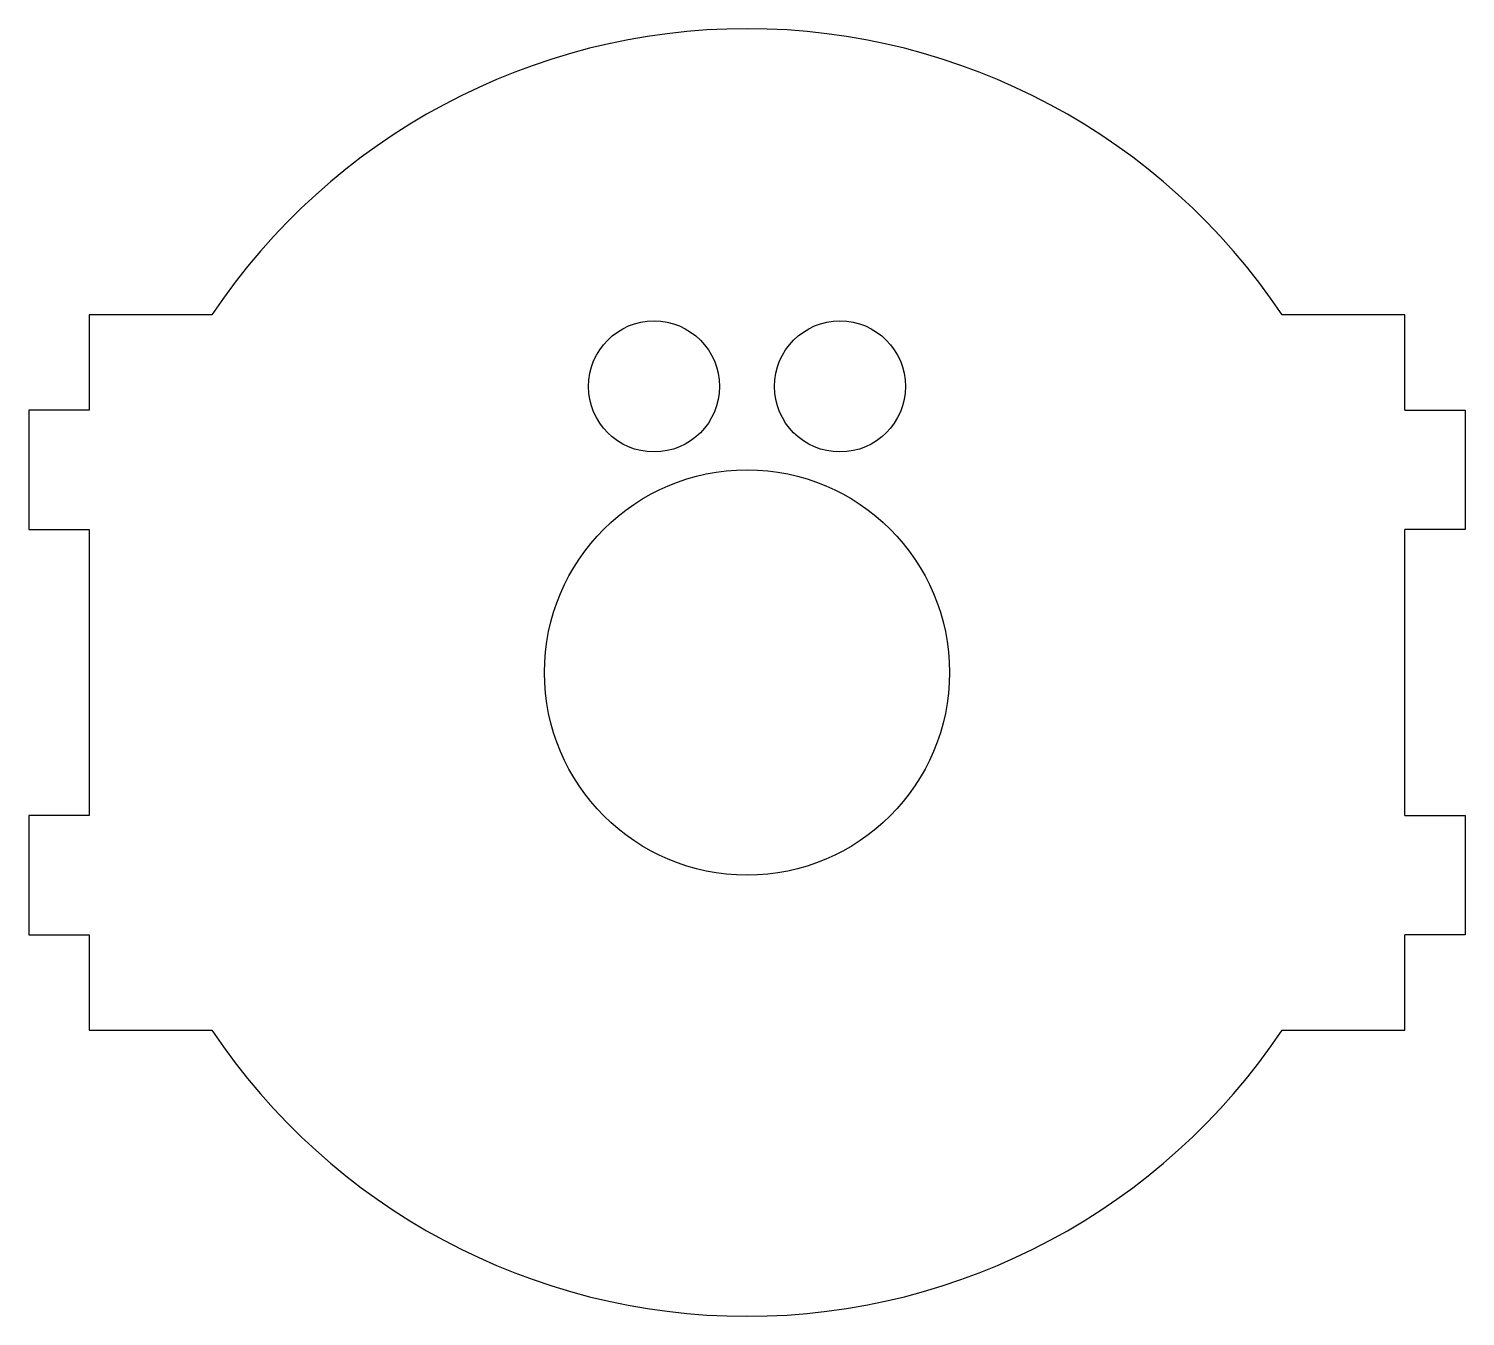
# Model space of a CAD drawing. Extents: x -1.51 to 1.51, y -1.35 to 1.35.
import ezdxf

# ---------------------------------------------------------------- set-up
doc = ezdxf.new("R2010")
doc.units = 0
doc.header["$MEASUREMENT"] = 0
doc.layers.get('0').update_dxf_attribs({"linetype": 'CONTINUOUS'})

msp = doc.modelspace()

# ---------------------------------------------------------------- linework, layer by layer
at = {"color": 7, "linetype": 'CONTINUOUS'}
for p, q in [((-1.1225, 0.75), (-1.38, 0.75)), ((-1.38, 0.75), (-1.38, 0.55)), ((1.38, 0.75), (1.1225, 0.75)), ((1.38, 0.55), (1.38, 0.75)), ((-1.507, 0.55), (-1.507, 0.3)), ((-1.38, 0.55), (-1.507, 0.55)), ((1.38, 0.55), (1.507, 0.55)), ((1.507, 0.55), (1.507, 0.3)), ((-1.507, 0.3), (-1.38, 0.3)), ((-1.38, 0.3), (-1.38, -0.3)), ((1.507, 0.3), (1.38, 0.3)), ((1.38, -0.3), (1.38, 0.3)), ((-1.507, -0.3), (-1.507, -0.55)), ((-1.38, -0.3), (-1.507, -0.3)), ((1.38, -0.3), (1.507, -0.3)), ((1.507, -0.3), (1.507, -0.55)), ((-1.507, -0.55), (-1.38, -0.55)), ((-1.38, -0.55), (-1.38, -0.75)), ((1.507, -0.55), (1.38, -0.55)), ((1.38, -0.75), (1.38, -0.55)), ((-1.38, -0.75), (-1.1225, -0.75)), ((1.1225, -0.75), (1.38, -0.75))]:
    msp.add_line(p, q, dxfattribs=at)
for centre, radius in [((-0.1951, 0.6), 0.1375), ((0.1951, 0.6), 0.1375), ((0, 0), 0.425)]:
    msp.add_circle(centre, radius, dxfattribs=at)
for start, end in [(33.749, 146.251), (213.749, 326.251)]:
    msp.add_arc((0, 0), 1.35, start, end, dxfattribs=at)

doc.saveas('drawing.dxf')
